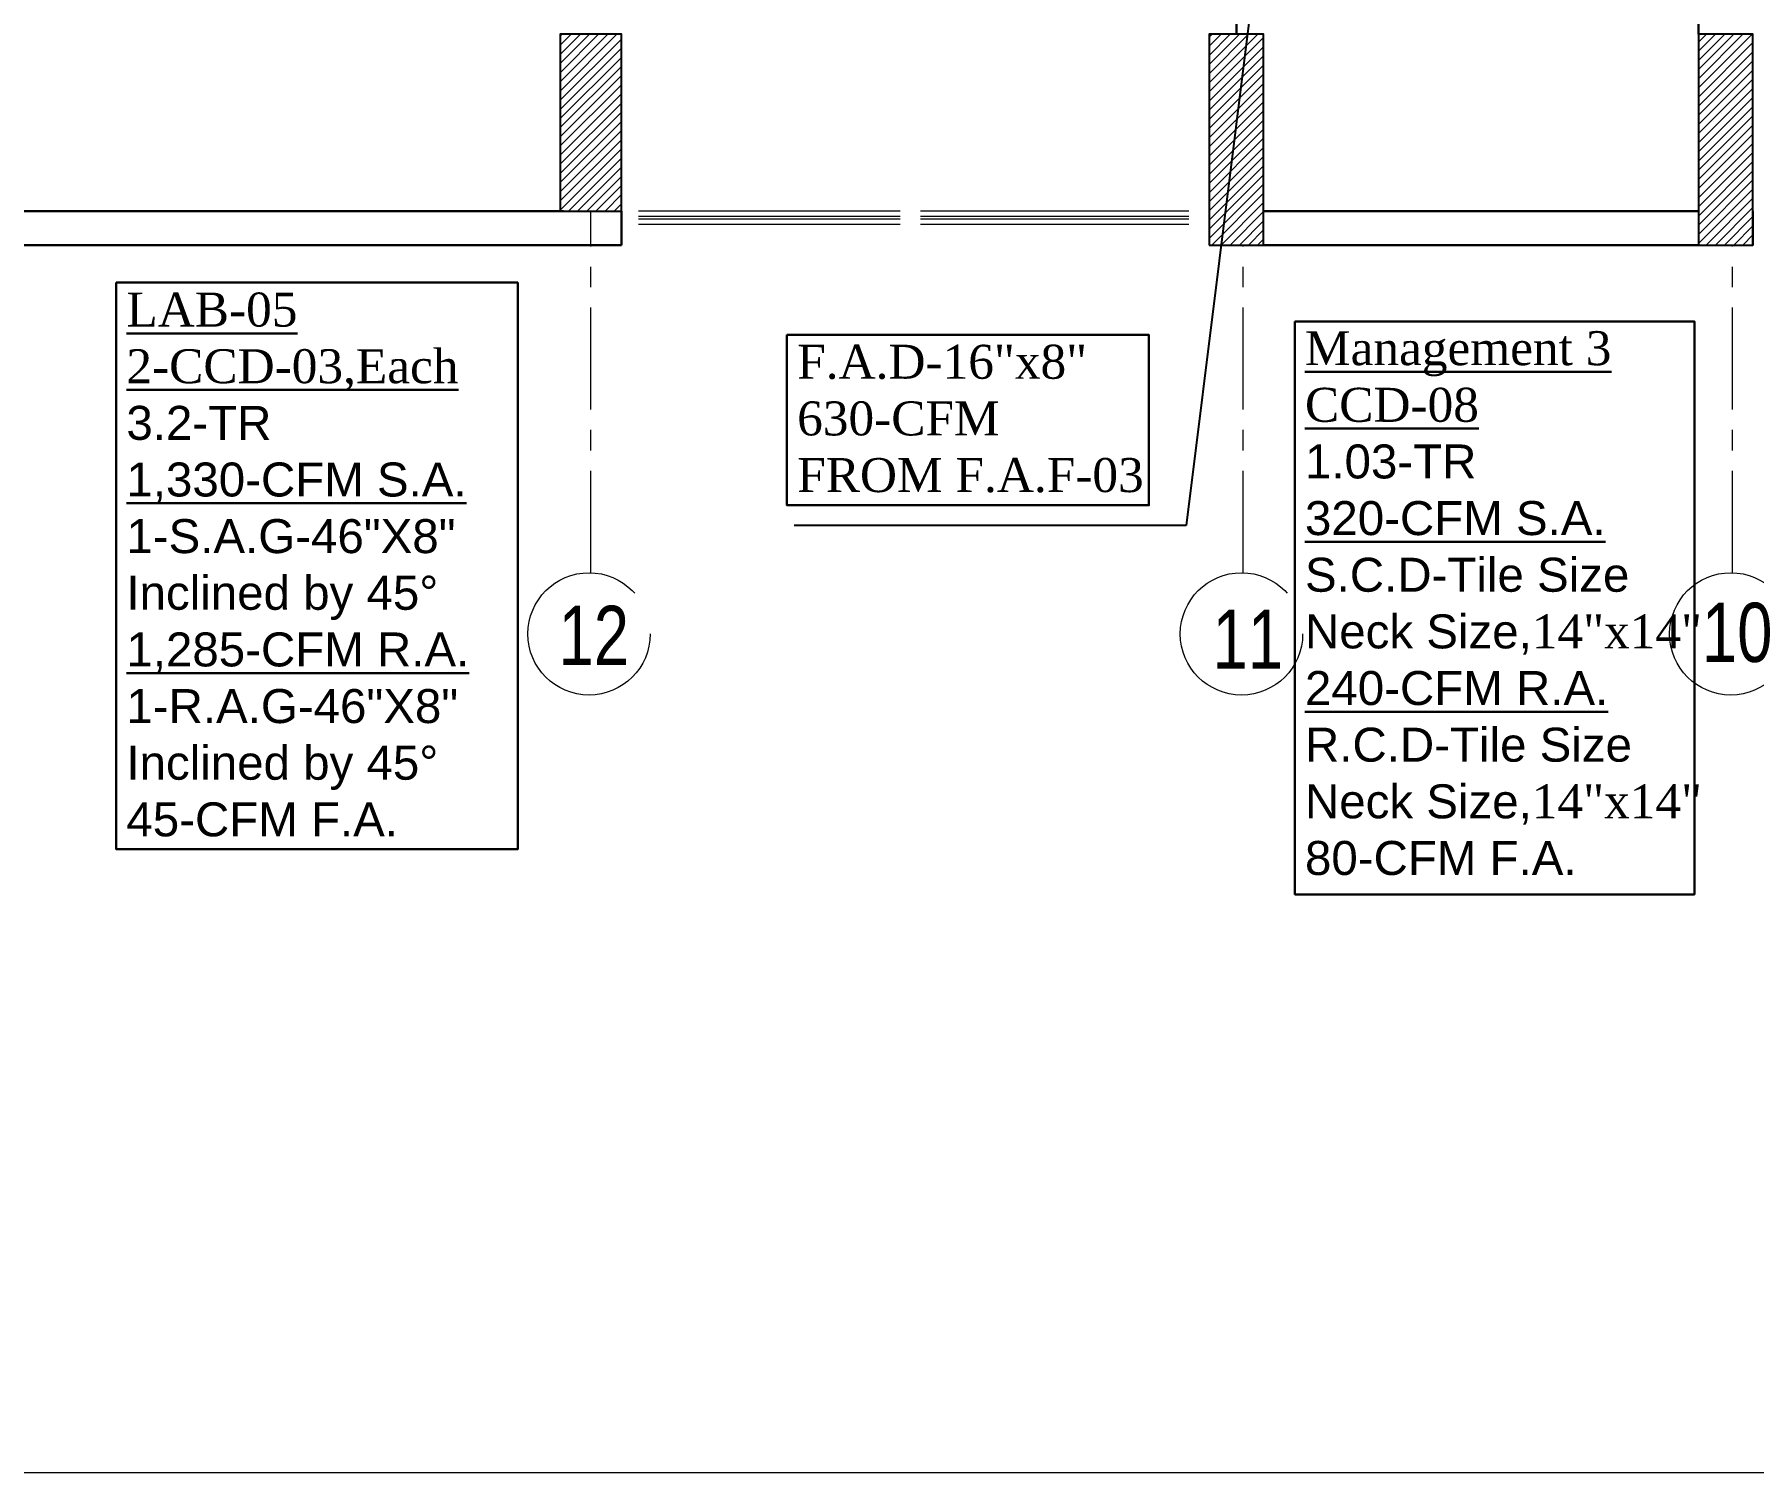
# Model space of a CAD drawing. Extents: x 847 to 949, y 444 to 823.
# Drawn here: x 862.5 to 875.15, y 706.45 to 717.03 of the extents above; entities that cross this region are included whole.
import ezdxf

# ---------------------------------------------------------------- set-up
doc = ezdxf.new("R2010")
doc.units = 0
doc.header["$MEASUREMENT"] = 0
doc.linetypes.add('CENTERX2', pattern=[4, 2.5, -0.5, 0.5, -0.5])
doc.layers.get('0').update_dxf_attribs({"linetype": 'CONTINUOUS', "lineweight": 30})
for name, color, linetype, lineweight in [('AC-TEXT', 15, 'CONTINUOUS', 30), ('axis', 1, 'CENTERX2', 5), ('Column', 6, 'CONTINUOUS', 25), ('hatch', 252, 'CONTINUOUS', 9), ('txt in circle', 11, 'CONTINUOUS', 13), ('UG-BORDER', 20, 'CONTINUOUS', 80), ('Wall', 5, 'CONTINUOUS', 30), ('WINDOW', 4, 'CONTINUOUS', 5)]:
    doc.layers.add(name, color=color, linetype=linetype, lineweight=lineweight)
doc.styles.add('AC', font='romans.shx', dxfattribs={"height": 0.2})
doc.styles.add('SOSA2', font='SOSA.shx', dxfattribs={"width": 0.8})
doc.dimstyles.get("Standard").update_dxf_attribs({"dimtxt": 0.12, "dimasz": 0.05, "dimexe": 0.18, "dimexo": 0.0625, "dimgap": 0.09, "dimtad": 0, "dimtih": 1, "dimtoh": 1, "dimzin": 0, "dimdsep": 46, "dimtxsty": 'Standard', "dimblk": 'DOT', "dimcen": 0.09, "dimadec": 0, "dimazin": 0, "dimtfac": 1, "dimtofl": 0, "dimtmove": 0, "dimatfit": 3, "dimldrblk": 'DOT', "dimfxl": 1, "dimtolj": 1, "dimtzin": 0, "dimarcsym": 0})
pattern_1 = [(45, (1093.753867, 401.410554), (-0.0336759605, 0.0336759605), [])]

# ---------------------------------------------------------------- blocks, each defined once
blk = doc.blocks.new('A$C11ED6BD5')
at = {"layer": 'axis', "color": 0, "ltscale": 0.3}
for p, q in [((-48.65, -2.411), (-48.65, 0.25)), ((-43.85, -2.411), (-43.85, 0)), ((-40.25, -2.411), (-40.25, 0))]:
    blk.add_line(p, q, dxfattribs=at)
at = {"layer": 'axis', "color": 0}
for centre in [(-48.663, -2.861), (-43.863, -2.861), (-40.263, -2.861)]:
    blk.add_circle(centre, 0.45, dxfattribs=at)
at = {"layer": 'txt in circle', "color": 0, "ltscale": 0.01, "char_height": 0.4355, "attachment_point": 5, "style": 'SOSA2'}
for s, insert in [('12', (-48.628, -2.872)), ('10', (-40.216, -2.853)), ('11', (-43.816, -2.9))]:
    blk.add_mtext(s, dxfattribs=dict(at, insert=insert))
blk = doc.blocks.new('_Dot')
at = {"color": 0, "linetype": 'ByBlock', "lineweight": -2}
blk.add_line((-0.5, 0), (-1, 0), dxfattribs=at)
at = {"color": 0, "linetype": 'ByBlock', "const_width": 0.5}
blk.add_lwpolyline([(-0.25, 0, 1), (0.25, 0, 1)], format="xyb", close=True, dxfattribs=at)

msp = doc.modelspace()

# ---------------------------------------------------------------- hatches: boundary and pattern name
at = {"layer": 'hatch'}
h = msp.add_hatch(dxfattribs=at)
h.set_pattern_fill('ANSI31', color=252, scale=0.015, style=0)
h.set_pattern_definition(pattern_1)
h.paths.add_polyline_path([(866.372, 715.733), (866.822, 715.733), (866.822, 717.033), (866.372, 717.033)])
h = msp.add_hatch(dxfattribs=at)
h.set_pattern_fill('ANSI31', color=252, scale=0.015, style=0)
h.set_pattern_definition(pattern_1)
h.paths.add_polyline_path([(871.147, 715.483), (871.547, 715.483), (871.547, 717.033), (871.147, 717.033)])
h = msp.add_hatch(dxfattribs=at)
h.set_pattern_fill('ANSI31', color=252, scale=0.015, style=0)
h.set_pattern_definition(pattern_1)
h.paths.add_polyline_path([(874.747, 715.483), (875.147, 715.483), (875.147, 717.033), (874.747, 717.033)])

# ---------------------------------------------------------------- linework, layer by layer
at = {"layer": 'AC-TEXT', "color": 7, "linetype": 'Continuous'}
for points in [[(863.105, 715.206), (866.059, 715.206), (866.059, 711.038), (863.105, 711.038)], [(871.777, 714.921), (874.716, 714.921), (874.716, 710.705), (871.777, 710.705)], [(868.04, 714.821), (870.703, 714.821), (870.703, 713.568), (868.04, 713.568)]]:
    msp.add_lwpolyline(points, close=True, dxfattribs=at)
at = {"layer": 'Column', "color": 252}
for points in [[(866.372, 715.733), (866.822, 715.733), (866.822, 717.033), (866.372, 717.033)], [(871.147, 715.483), (871.547, 715.483), (871.547, 717.033), (871.147, 717.033)], [(874.747, 715.483), (875.147, 715.483), (875.147, 717.033), (874.747, 717.033)]]:
    msp.add_lwpolyline(points, close=True, dxfattribs=at)
at = {"layer": 'UG-BORDER', "color": 14, "lineweight": 20}
msp.add_line((847.906, 706.451), (926.919, 706.451), dxfattribs=at)
at = {"layer": 'Wall', "color": 252, "linetype": 'Continuous'}
for p, q in [((866.397, 715.733), (861.797, 715.733)), ((866.822, 715.733), (866.822, 715.483)), ((874.747, 715.733), (871.547, 715.733)), ((875.147, 715.733), (875.147, 715.483)), ((866.822, 715.483), (861.497, 715.483)), ((874.747, 715.483), (871.547, 715.483))]:
    msp.add_line(p, q, dxfattribs=at)
for points in [[(871.347, 719.983), (871.347, 717.033)], [(874.747, 718.883), (874.747, 717.033)]]:
    msp.add_lwpolyline(points, dxfattribs=at)
at = {"layer": 'WINDOW', "color": 252, "linetype": 'Continuous'}
for p, q in [((868.872, 715.733), (866.947, 715.733)), ((868.872, 715.693), (866.947, 715.693)), ((868.872, 715.673), (866.947, 715.673)), ((870.997, 715.733), (869.022, 715.733)), ((870.997, 715.693), (869.022, 715.693)), ((870.997, 715.673), (869.022, 715.673)), ((868.872, 715.633), (866.947, 715.633)), ((870.997, 715.633), (869.022, 715.633))]:
    msp.add_line(p, q, dxfattribs=at)

# ---------------------------------------------------------------- block references
at = {"layer": 'axis', "color": 252}
msp.add_blockref('A$C11ED6BD5', (915.247, 715.483), dxfattribs=at)

# ---------------------------------------------------------------- texts
at = {"layer": 'AC-TEXT', "color": 7, "linetype": 'Continuous', "char_height": 0.25, "width": 6.18694, "attachment_point": 1, "style": 'AC'}
for s, insert in [('\\A1;{\\fTimes New Roman|b0|i0|c0|p18;\\L\\C85;LAB-05\\P2-CCD-03,Each\\P\\fArial|b0|i0|c0|p34;\\l\\C34;3.2-TR \\P\\pt0;\\L1,330-CFM S.A.\\l \\P\\ptz;1-S.A.G-46"X8"\\PInclined by 45°\\fTimes New Roman|b0|i0|c0|p18;\\P\\pt0;\\fArial|b0|i0|c0|p34;\\L1,285-CFM R.A.\\l \\P\\ptz;1-R.A.G-46"X8"\\PInclined by 45°\\P45-CFM F.A. \\fTimes New Roman|b0|i0|c0|p18; }', (863.18, 715.133)), ('\\A1;{\\fTimes New Roman|b0|i0|c0|p18;\\L\\C85;Management 3  \\PCCD-08\\P\\fArial|b0|i0|c0|p34;\\l\\C34;1.03-TR \\P\\pt0;\\L320-CFM S.A.\\l \\P\\ptz;S.C.D-Tile Size\\PNeck Size,\\fTimes New Roman|b0|i0|c0|p18;14"x14"\\P\\pt0;\\fArial|b0|i0|c0|p34;\\L240-CFM R.A.\\l \\P\\ptz;R.C.D-Tile Size\\PNeck Size,\\fTimes New Roman|b0|i0|c0|p18;14"x14"\\P\\fArial|b0|i0|c0|p34;80-CFM F.A.\\P\\P\\fTimes New Roman|b0|i0|c0|p18;  }', (871.851, 714.849)), ('\\A1;{\\fTimes New Roman|b0|i0|c0|p18;\\C256;F.A.D-16"x8"\\P630-CFM \\PFROM F.A.F-03\\P\\fArial|b0|i0|c0|p34;\\C34;\\P\\fTimes New Roman|b0|i0|c0|p18;  }', (868.115, 714.749))]:
    msp.add_mtext(s, dxfattribs=dict(at, insert=insert))

# ---------------------------------------------------------------- leaders
at = {"layer": 'AC-TEXT', "color": 7, "linetype": 'Continuous'}
msp.add_leader([(871.852, 720.443), (870.977, 713.419), (868.093, 713.419)], dimstyle='Standard', override={"dimgap": 0.09, "dimtad": 0}, dxfattribs=at)

doc.saveas('drawing.dxf')
